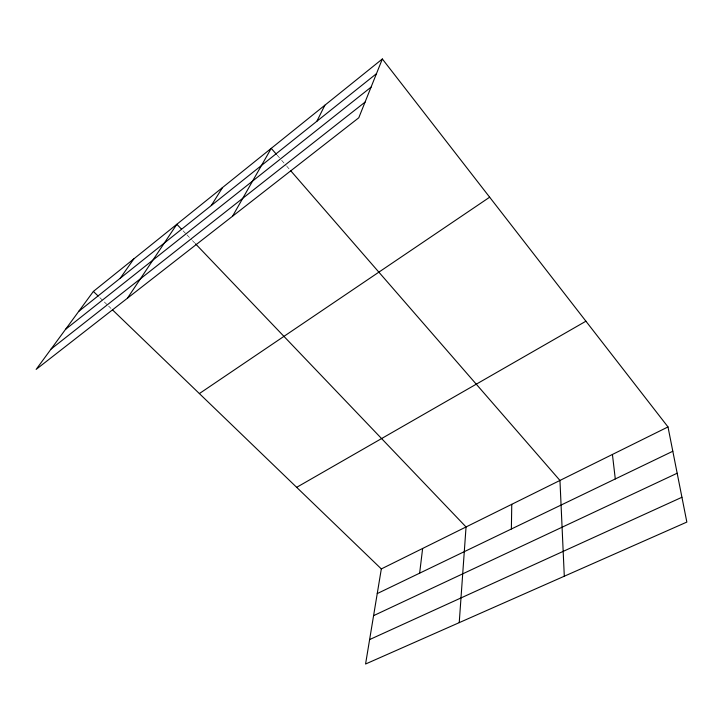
<?xml version="1.0" encoding="UTF-8"?>
<svg xmlns="http://www.w3.org/2000/svg" width="723" height="723" viewBox="0 0 723 723"><rect width="100%" height="100%" fill="white"/><g stroke="black" fill="none" stroke-linecap="round" stroke-linejoin="round"><path stroke-width="0.54" stroke-dasharray="3.62 2.71" d="M99.792 297.614L107.817 305.35M108.622 306.118L111.026 308.441M183.064 230.8L186.173 234.053M186.95 234.867L191.622 239.747M192.399 240.56L194.731 243.009M277.171 155.174L280.876 159.44M281.618 160.289L286.064 165.404M286.805 166.263L289.028 168.821"/><path stroke-width="1.08" d="M511.369 528.992L511.767 504.32M459.232 622.639L466.046 526.959L195.508 243.823M419.638 573.158L422.63 548.468M667.998 426.932L381.328 568.92L365.567 664.021L686.85 522.078L667.998 426.932L382.35 58.979L93.375 291.432L36.15 369.399L358.78 117.786L382.35 58.979M316.882 121.238L324.853 105.224M232.535 216.24L271.242 148.36L276.43 154.324M211.297 205.531L222.548 187.528M127.456 298.192L176.846 224.284L181.509 229.173M120.217 278.247L133.863 258.861M78.762 311.342L376.457 73.683M65.549 329.354L371.053 87.158M51.08 349.055L365.061 102.115M199.376 393.574L489.652 197.207M296.665 487.338L585.919 321.211M377.243 593.583L672.815 451.251M373.583 615.653L677.171 473.231M369.616 639.575L681.934 497.27M93.375 291.432L98.192 296.069M112.625 309.986L381.328 568.92M290.51 170.52L559.954 480.443L564.302 576.222M612.426 454.46L615.291 478.951"/></g></svg>
